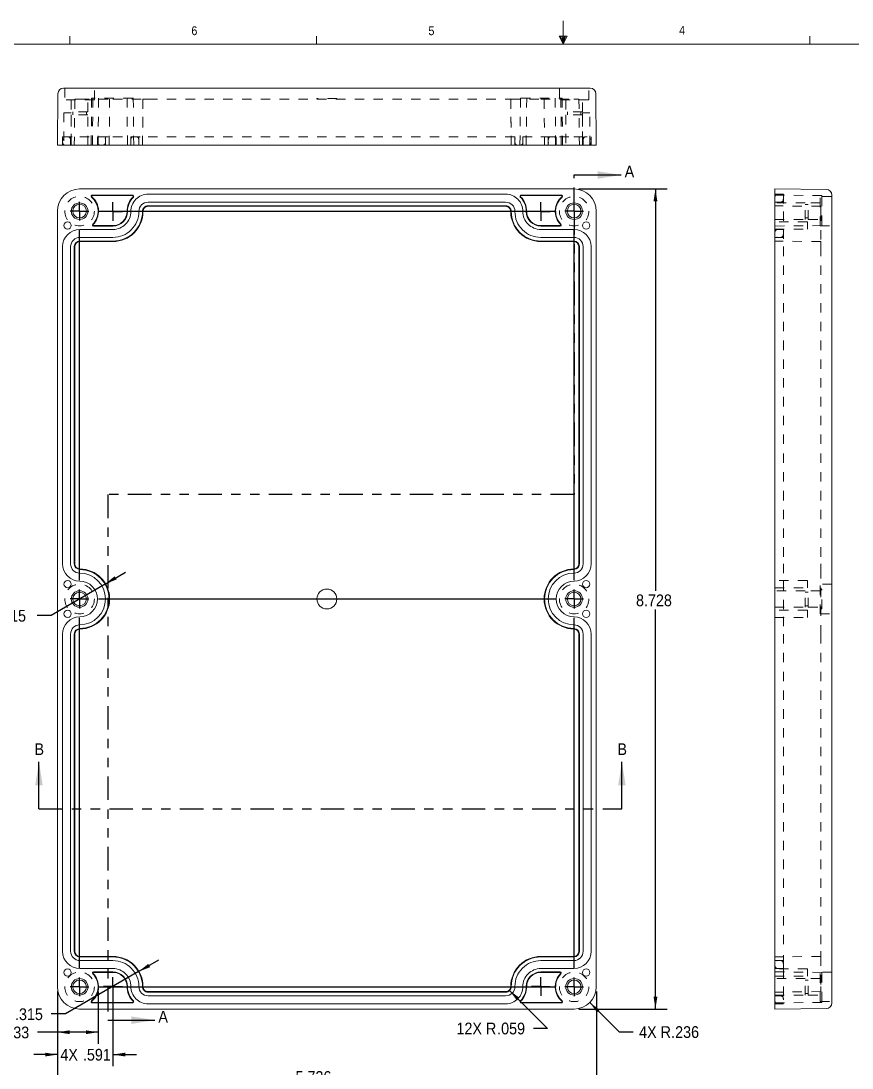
# Model space of a CAD drawing. Header units: inches. Extents: x 0.3 to 21.8, y 0.2 to 16.9.
# Drawn here: x 5.25 to 14.1, y 5.76 to 16.91 of the extents above; entities that cross this region are included whole.
import ezdxf

# ---------------------------------------------------------------- set-up
doc = ezdxf.new("R2010")
doc.units = ezdxf.units.IN
doc.header["$MEASUREMENT"] = 0
for name, pattern in [('SLD-Dashed', [0.075, 0.05, -0.025]), ('SLD-Phantom', [0.5, 0.25, -0.05, 0.05, -0.05, 0.05, -0.05]), ('SLD-Solid', [0])]:
    doc.linetypes.add(name, pattern=pattern)
doc.layers.add('SLD-0', color=7, linetype='SLD-Solid')
doc.styles.add('SLDTEXTSTYLE1', font='GOTHIC.TTF', dxfattribs={"width": 0.913})
doc.dimstyles.new('SLDDIMSTYLE0', dxfattribs={"dimtxt": 0.125, "dimasz": 0.13, "dimexe": 0, "dimexo": 0.0625, "dimgap": 0.03125, "dimtad": 0, "dimtih": 1, "dimtoh": 1, "dimdec": 3, "dimrnd": 1e-09, "dimzin": 12, "dimdsep": 46, "dimtxsty": 'SLDTEXTSTYLE1', "dimsah": 1, "dimcen": 0.09, "dimadec": 0, "dimazin": 3, "dimtfac": 1, "dimtdec": 3, "dimtofl": 0, "dimtmove": 0, "dimatfit": 3, "dimfxl": 1, "dimfrac": 2, "dimtolj": 1, "dimtzin": 12, "dimarcsym": 0})
doc.dimstyles.new('SLDDIMSTYLE1', dxfattribs={"dimtxt": 0.125, "dimasz": 0.13, "dimexe": 0, "dimexo": 0.0625, "dimgap": 0.03125, "dimtad": 0, "dimtih": 1, "dimtoh": 1, "dimdec": 3, "dimrnd": 1e-09, "dimzin": 12, "dimdsep": 46, "dimtxsty": 'SLDTEXTSTYLE1', "dimsah": 1, "dimcen": 0, "dimadec": 0, "dimazin": 3, "dimtfac": 1, "dimtdec": 3, "dimtofl": 0, "dimtmove": 0, "dimatfit": 3, "dimfxl": 1, "dimfrac": 2, "dimtolj": 1, "dimtzin": 12, "dimarcsym": 0})
doc.dimstyles.new('SLDDIMSTYLE2', dxfattribs={"dimtxt": 0.125, "dimasz": 0.13, "dimexe": 0, "dimexo": 0.0625, "dimgap": 0.03125, "dimtad": 0, "dimtih": 1, "dimtoh": 1, "dimdec": 3, "dimrnd": 1e-09, "dimzin": 12, "dimdsep": 46, "dimtxsty": 'SLDTEXTSTYLE1', "dimsah": 1, "dimcen": 0, "dimadec": 0, "dimazin": 3, "dimtfac": 1, "dimtdec": 3, "dimtofl": 0, "dimtmove": 0, "dimatfit": 3, "dimfxl": 1, "dimfrac": 2, "dimtolj": 1, "dimtzin": 12, "dimarcsym": 0})
doc.dimstyles.new('SLDDIMSTYLE3', dxfattribs={"dimtxt": 0.125, "dimasz": 0.13, "dimexe": 0, "dimexo": 0.0625, "dimgap": 0.03125, "dimtad": 0, "dimtih": 1, "dimtoh": 1, "dimdec": 3, "dimrnd": 1e-09, "dimzin": 12, "dimdsep": 46, "dimtxsty": 'SLDTEXTSTYLE1', "dimsah": 1, "dimcen": 0.09, "dimadec": 0, "dimazin": 3, "dimtfac": 1, "dimtdec": 3, "dimtmove": 0, "dimatfit": 0, "dimfxl": 1, "dimfrac": 2, "dimtolj": 1, "dimtzin": 12, "dimarcsym": 0})
doc.dimstyles.new('SLDDIMSTYLE4', dxfattribs={"dimtxt": 0.125, "dimasz": 0.13, "dimexe": 0, "dimexo": 0.0625, "dimgap": 0.03125, "dimtad": 0, "dimtih": 1, "dimtoh": 1, "dimdec": 3, "dimrnd": 1e-09, "dimzin": 12, "dimdsep": 46, "dimtxsty": 'SLDTEXTSTYLE1', "dimsah": 1, "dimcen": 0, "dimadec": 0, "dimazin": 3, "dimtfac": 1, "dimtdec": 3, "dimtofl": 0, "dimtmove": 1, "dimatfit": 3, "dimfxl": 1, "dimfrac": 2, "dimtolj": 1, "dimtzin": 12, "dimarcsym": 0})
doc.dimstyles.new('SLDDIMSTYLE5', dxfattribs={"dimtxt": 0.125, "dimasz": 0.13, "dimexe": 0, "dimexo": 0.0625, "dimgap": 0.03125, "dimtad": 0, "dimtih": 1, "dimtoh": 1, "dimdec": 3, "dimrnd": 1e-09, "dimzin": 12, "dimdsep": 46, "dimtxsty": 'SLDTEXTSTYLE1', "dimsah": 1, "dimcen": 0, "dimadec": 0, "dimazin": 3, "dimtfac": 1, "dimtdec": 3, "dimtofl": 0, "dimtmove": 1, "dimatfit": 3, "dimfxl": 1, "dimfrac": 2, "dimtolj": 1, "dimtzin": 12, "dimarcsym": 0})

# ---------------------------------------------------------------- blocks, each defined once
blk = doc.blocks.new('*D10')
at = {"layer": 'SLD-0'}
for p, q in [((11.19, 15.12), (12.13, 15.12)), ((12.005, 15.12), (12.005, 10.843)), ((12.005, 6.392), (12.005, 10.645)), ((11.19, 6.392), (12.13, 6.392))]:
    blk.add_line(p, q, dxfattribs=at)
for points in [[(12.005, 15.12), (11.985, 14.99), (12.025, 14.99)], [(12.005, 6.392), (12.025, 6.522), (11.985, 6.522)]]:
    blk.add_solid(points, dxfattribs=at)
at = {"layer": 'SLD-0', "insert": (11.798, 10.804), "char_height": 0.125, "attachment_point": 1, "style": 'SLDTEXTSTYLE1'}
blk.add_mtext('8.728', dxfattribs=at)
blk = doc.blocks.new('*D11')
at = {"layer": 'SLD-0'}
for p, q in [((5.64, 6.578), (5.64, 5.545)), ((11.376, 6.578), (11.376, 5.545)), ((5.64, 5.67), (8.111, 5.67)), ((11.376, 5.67), (8.652, 5.67))]:
    blk.add_line(p, q, dxfattribs=at)
for points in [[(5.64, 5.67), (5.77, 5.65), (5.77, 5.69)], [(11.376, 5.67), (11.246, 5.69), (11.246, 5.65)]]:
    blk.add_solid(points, dxfattribs=at)
at = {"layer": 'SLD-0', "insert": (8.174, 5.731), "char_height": 0.125, "attachment_point": 1, "style": 'SLDTEXTSTYLE1'}
blk.add_mtext('5.736', dxfattribs=at)
blk = doc.blocks.new('*D12')
at = {"layer": 'SLD-0'}
for p, q in [((11.306, 6.461), (11.618, 6.149)), ((11.618, 6.149), (11.768, 6.149))]:
    blk.add_line(p, q, dxfattribs=at)
blk.add_solid([(11.306, 6.461), (11.384, 6.355), (11.412, 6.383)], dxfattribs=at)
at = {"layer": 'SLD-0', "char_height": 0.125, "attachment_point": 1, "style": 'SLDTEXTSTYLE1'}
for s, insert in [('4X R', (11.831, 6.209)), ('.236', (12.172, 6.209))]:
    blk.add_mtext(s, dxfattribs=dict(at, insert=insert))
blk = doc.blocks.new('*D13')
at = {"layer": 'SLD-0'}
for p, q in [((5.64, 6.578), (5.64, 6.02)), ((6.073, 6.578), (6.073, 6.02)), ((5.64, 6.145), (5.428, 6.145)), ((6.073, 6.145), (5.64, 6.145))]:
    blk.add_line(p, q, dxfattribs=at)
for points in [[(5.64, 6.145), (5.77, 6.125), (5.77, 6.165)], [(6.073, 6.145), (5.943, 6.165), (5.943, 6.125)]]:
    blk.add_solid(points, dxfattribs=at)
at = {"layer": 'SLD-0', "char_height": 0.125, "attachment_point": 1, "style": 'SLDTEXTSTYLE1'}
for s, insert in [('4X ', (4.802, 6.205)), ('.433', (5.042, 6.205))]:
    blk.add_mtext(s, dxfattribs=dict(at, insert=insert))
blk = doc.blocks.new('*D14')
at = {"layer": 'SLD-0'}
for p, q in [((10.452, 6.589), (10.856, 6.186)), ((10.856, 6.186), (10.706, 6.186))]:
    blk.add_line(p, q, dxfattribs=at)
blk.add_solid([(10.452, 6.589), (10.53, 6.483), (10.558, 6.511)], dxfattribs=at)
at = {"layer": 'SLD-0', "char_height": 0.125, "attachment_point": 1, "style": 'SLDTEXTSTYLE1'}
for s, insert in [('12X R', (9.887, 6.247)), ('.059', (10.32, 6.247))]:
    blk.add_mtext(s, dxfattribs=dict(at, insert=insert))
blk = doc.blocks.new('*D15')
at = {"layer": 'SLD-0'}
for p, q in [((5.64, 6.578), (5.64, 5.782)), ((6.231, 6.582), (6.231, 5.782)), ((5.64, 5.907), (5.39, 5.907)), ((6.231, 5.907), (6.481, 5.907))]:
    blk.add_line(p, q, dxfattribs=at)
for points in [[(5.64, 5.907), (5.51, 5.927), (5.51, 5.887)], [(6.231, 5.907), (6.361, 5.887), (6.361, 5.927)]]:
    blk.add_solid(points, dxfattribs=at)
at = {"layer": 'SLD-0', "char_height": 0.125, "attachment_point": 1, "style": 'SLDTEXTSTYLE1'}
for s, insert in [('4X ', (5.671, 5.968)), ('.591', (5.911, 5.968))]:
    blk.add_mtext(s, dxfattribs=dict(at, insert=insert))
blk = doc.blocks.new('*D16')
at = {"layer": 'SLD-0'}
for p, q in [((6.503, 6.79), (6.72, 6.915)), ((6.503, 6.79), (5.724, 6.339)), ((5.724, 6.339), (5.574, 6.339))]:
    blk.add_line(p, q, dxfattribs=at)
blk.add_solid([(6.503, 6.79), (6.626, 6.837), (6.606, 6.872)], dxfattribs=at)
at = {"layer": 'SLD-0', "char_height": 0.125, "attachment_point": 1, "style": 'SLDTEXTSTYLE1'}
for s, insert in [('4X R', (4.847, 6.399)), ('.315', (5.188, 6.399))]:
    blk.add_mtext(s, dxfattribs=dict(at, insert=insert))
blk = doc.blocks.new('*D17')
at = {"layer": 'SLD-0'}
for p, q in [((6.147, 10.915), (6.363, 11.042)), ((6.147, 10.915), (5.574, 10.579)), ((5.574, 10.579), (5.424, 10.579))]:
    blk.add_line(p, q, dxfattribs=at)
blk.add_solid([(6.147, 10.915), (6.27, 10.964), (6.249, 10.998)], dxfattribs=at)
at = {"layer": 'SLD-0', "char_height": 0.125, "attachment_point": 1, "style": 'SLDTEXTSTYLE1'}
for s, insert in [('2X ', (4.658, 10.64, 0.296)), ('R.315', (4.898, 10.64, 0.296))]:
    blk.add_mtext(s, dxfattribs=dict(at, insert=insert))
blk = doc.blocks.new('SW_CENTERMARKSYMBOL_0')
at = {"layer": 'SLD-0', "color": 0}
for p, q in [((0, 8.256), (-0.1, 8.256)), ((0, 8.256), (0, 8.356)), ((0, 8.256), (0, 8.156)), ((0, 8.256), (0.1, 8.256)), ((0.2, 8.256), (5.064, 8.256)), ((5.264, 8.256), (5.164, 8.256)), ((5.264, 8.256), (5.264, 8.356)), ((5.264, 8.256), (5.264, 8.156)), ((5.264, 8.256), (5.364, 8.256)), ((0, 4.328), (0, 8.056)), ((5.264, 4.328), (5.264, 8.056)), ((0, 4.128), (-0.1, 4.128)), ((0, 4.128), (0, 4.228)), ((0, 4.128), (0, 4.028)), ((0, 4.128), (0.1, 4.128)), ((0.2, 4.128), (5.064, 4.128)), ((5.264, 4.128), (5.164, 4.128)), ((5.264, 4.128), (5.264, 4.228)), ((5.264, 4.128), (5.264, 4.028)), ((5.264, 4.128), (5.364, 4.128)), ((0, 0.2), (0, 3.928)), ((5.264, 0.2), (5.264, 3.928)), ((0, 0), (-0.1, 0)), ((0, 0), (0, 0.1)), ((0, 0), (0, -0.1)), ((0, 0), (0.1, 0)), ((0.2, 0), (5.064, 0)), ((5.264, 0), (5.164, 0)), ((5.264, 0), (5.264, 0.1)), ((5.264, 0), (5.264, -0.1)), ((5.264, 0), (5.364, 0))]:
    blk.add_line(p, q, dxfattribs=at)
blk = doc.blocks.new('SW_CENTERMARKSYMBOL_1')
at = {"layer": 'SLD-0', "color": 0}
for q in [(-0.1, 0), (0, 0.1), (0, -0.1), (0.1, 0)]:
    blk.add_line((0, 0), q, dxfattribs=at)
blk = doc.blocks.new('SW_CENTERMARKSYMBOL_2')
at = {"layer": 'SLD-0', "color": 0}
for q in [(-0.1, 0), (0, 0.1), (0, -0.1), (0.1, 0)]:
    blk.add_line((0, 0), q, dxfattribs=at)
blk = doc.blocks.new('SW_CENTERMARKSYMBOL_3')
at = {"layer": 'SLD-0', "color": 0}
for q in [(-0.1, 0), (0, 0.1), (0, -0.1), (0.1, 0)]:
    blk.add_line((0, 0), q, dxfattribs=at)
blk = doc.blocks.new('SW_CENTERMARKSYMBOL_4')
at = {"layer": 'SLD-0', "color": 0}
for q in [(-0.1, 0), (0, 0.1), (0, -0.1), (0.1, 0)]:
    blk.add_line((0, 0), q, dxfattribs=at)

msp = doc.modelspace()

# ---------------------------------------------------------------- linework, layer by layer
at = {"color": 7, "linetype": 'SLD-Solid', "lineweight": 0}
for p, q in [((11.02288, 16.6606), (11.02288, 16.9083)), ((5.77288, 16.6606), (5.77288, 16.7454)), ((8.39788, 16.6606), (8.39788, 16.7454)), ((10.9809, 16.74622), (11.067, 16.74622)), ((11.02288, 16.6606), (10.9809, 16.74622)), ((11.02288, 16.6606), (10.98907, 16.74622)), ((11.02288, 16.6606), (11.00855, 16.74622)), ((11.02288, 16.6606), (11.03583, 16.74622)), ((11.02288, 16.6606), (11.04596, 16.74622)), ((11.02288, 16.6606), (11.067, 16.74622)), ((13.64788, 16.6606), (13.64788, 16.7454)), ((0.52288, 16.6606), (21.52288, 16.6606))]:
    msp.add_line(p, q, dxfattribs=at)
at = {"color": 7, "linetype": 'SLD-Solid', "lineweight": 15}
for p, q in [((5.70386, 16.19227), (5.87557, 16.19227)), ((5.87557, 16.19227), (11.13957, 16.19227)), ((11.13957, 16.19227), (11.31128, 16.19227)), ((5.64487, 16.13384), (5.63957, 15.58627)), ((11.37028, 16.13384), (11.37557, 15.58627)), ((5.63957, 15.58627), (5.87557, 15.58627)), ((5.87557, 15.58627), (11.13957, 15.58627)), ((11.13957, 15.58627), (11.37557, 15.58627)), ((5.87557, 15.11987), (11.13957, 15.11987)), ((6.4399, 15.05487), (6.01122, 15.05487)), ((6.4399, 15.05003), (6.01122, 15.05003)), ((6.60457, 15.06424), (10.41057, 15.06424)), ((10.57524, 15.05487), (11.00392, 15.05487)), ((10.57524, 15.05003), (11.00392, 15.05003)), ((13.27666, 15.11987), (13.27666, 14.88387)), ((13.82423, 15.11458), (13.27666, 15.11987)), ((13.88266, 15.05558), (13.88266, 14.88387)), ((6.60457, 14.97924), (10.41057, 14.97924)), ((6.60457, 14.93987), (10.41057, 14.93987)), ((6.60457, 14.93516), (10.41057, 14.93516)), ((5.63957, 6.62787), (5.63957, 14.88387)), ((11.37557, 14.88387), (11.37557, 6.62787)), ((13.27666, 14.88387), (13.27666, 6.62787)), ((13.88266, 14.88387), (13.88266, 6.62787)), ((6.02414, 14.72972), (6.23057, 14.72972)), ((6.02414, 14.72487), (6.23057, 14.72487)), ((10.991, 14.72972), (10.78457, 14.72972)), ((10.991, 14.72487), (10.78457, 14.72487)), ((5.87857, 14.68924), (6.23057, 14.68924)), ((5.87857, 14.60424), (6.23057, 14.60424)), ((10.78457, 14.68924), (11.13657, 14.68924)), ((10.78457, 14.60424), (11.13657, 14.60424)), ((5.6952, 11.12986), (5.6952, 14.50587)), ((5.7802, 11.12986), (5.7802, 14.50587)), ((5.81957, 11.12986), (5.81957, 14.50587)), ((5.82429, 11.12986), (5.82429, 14.50587)), ((5.87857, 14.56487), (6.23057, 14.56487)), ((5.87857, 14.56016), (6.23057, 14.56016)), ((10.78457, 14.56487), (11.13657, 14.56487)), ((10.78457, 14.56016), (11.13657, 14.56016)), ((11.19085, 14.50587), (11.19085, 11.12986)), ((11.19557, 14.50587), (11.19557, 11.12986)), ((11.23494, 14.50587), (11.23494, 11.12986)), ((11.31994, 14.50587), (11.31994, 11.12986)), ((5.6952, 7.00587), (5.6952, 10.38189)), ((5.7802, 7.00587), (5.7802, 10.38189)), ((5.81957, 7.00587), (5.81957, 10.38189)), ((5.82429, 7.00587), (5.82429, 10.38189)), ((11.19085, 10.38189), (11.19085, 7.00587)), ((11.19557, 10.38189), (11.19557, 7.00587)), ((11.23494, 10.38189), (11.23494, 7.00587)), ((11.31994, 10.38189), (11.31994, 7.00587)), ((6.23057, 6.95159), (5.87857, 6.95159)), ((6.23057, 6.94687), (5.87857, 6.94687)), ((11.13657, 6.95159), (10.78457, 6.95159)), ((11.13657, 6.94687), (10.78457, 6.94687)), ((6.23057, 6.9075), (5.87857, 6.9075)), ((6.23057, 6.8225), (5.87857, 6.8225)), ((11.13657, 6.9075), (10.78457, 6.9075)), ((11.13657, 6.8225), (10.78457, 6.8225)), ((6.02414, 6.78687), (6.23057, 6.78687)), ((6.02414, 6.78203), (6.23057, 6.78203)), ((10.991, 6.78687), (10.78457, 6.78687)), ((10.991, 6.78203), (10.78457, 6.78203)), ((10.41057, 6.57659), (6.60457, 6.57659)), ((13.27666, 6.62787), (13.27666, 6.39187)), ((13.88266, 6.62787), (13.88266, 6.45617)), ((10.41057, 6.57187), (6.60457, 6.57187)), ((10.41057, 6.5325), (6.60457, 6.5325)), ((11.13957, 6.39187), (5.87557, 6.39187)), ((6.4399, 6.46172), (6.01122, 6.46172)), ((6.4399, 6.45687), (6.01122, 6.45687)), ((10.41057, 6.4475), (6.60457, 6.4475)), ((10.57524, 6.46172), (11.00392, 6.46172)), ((10.57524, 6.45687), (11.00392, 6.45687)), ((13.82423, 6.39717), (13.27666, 6.39187))]:
    msp.add_line(p, q, dxfattribs=at)
at = {"color": 7, "linetype": 'SLD-Dashed', "lineweight": 0}
for p, q in [((5.71807, 16.19227), (5.71807, 16.06727)), ((6.03307, 16.06727), (6.03307, 16.19227)), ((10.98207, 16.19227), (10.98207, 16.06727)), ((11.29707, 16.06727), (11.29707, 16.19227)), ((6.03307, 16.06727), (5.71807, 16.06727)), ((5.78707, 16.06727), (5.78707, 15.94127)), ((5.82429, 16.07427), (5.81957, 15.58627)), ((5.82429, 16.07427), (5.87857, 16.07427)), ((5.87857, 16.07427), (6.23057, 16.07427)), ((5.96407, 15.94127), (5.96407, 16.06727)), ((6.00406, 16.08727), (5.99922, 15.58627)), ((6.01122, 16.08727), (6.00406, 16.08727)), ((6.4399, 16.08727), (6.01122, 16.08727)), ((6.01698, 16.08727), (6.01214, 15.58627)), ((6.07257, 15.58627), (6.07741, 16.08727)), ((6.19057, 15.58627), (6.19529, 16.07427)), ((6.23057, 16.07427), (6.55029, 16.07427)), ((6.38072, 16.08727), (6.38557, 15.58627)), ((6.38557, 15.58627), (6.38073, 16.08727)), ((6.44705, 16.08727), (6.4399, 16.08727)), ((6.4519, 15.58627), (6.44705, 16.08727)), ((6.55029, 16.07427), (6.54557, 15.58627)), ((6.54557, 15.58627), (6.55029, 16.07427)), ((6.55029, 16.07427), (6.60457, 16.07427)), ((6.60457, 16.07427), (10.41057, 16.07427)), ((8.61357, 16.08427), (8.40157, 16.08427)), ((8.40157, 16.08427), (8.40157, 16.07427)), ((8.61357, 16.07427), (8.61357, 16.08427)), ((10.41057, 16.07427), (10.46485, 16.07427)), ((10.46485, 16.07427), (10.78457, 16.07427)), ((10.46957, 15.58627), (10.46485, 16.07427)), ((10.46485, 16.07427), (10.46957, 15.58627)), ((10.56809, 16.08727), (10.56324, 15.58627)), ((10.56809, 16.08727), (10.57524, 16.08727)), ((10.57524, 16.08727), (11.00392, 16.08727)), ((10.62957, 15.58627), (10.63442, 16.08727)), ((10.63441, 16.08727), (10.62957, 15.58627)), ((10.78457, 16.07427), (11.13657, 16.07427)), ((10.81985, 16.07427), (10.82457, 15.58627)), ((10.93773, 16.08727), (10.94257, 15.58627)), ((11.29707, 16.06727), (10.98207, 16.06727)), ((11.003, 15.58627), (10.99816, 16.08727)), ((11.00392, 16.08727), (11.01108, 16.08727)), ((11.01592, 15.58627), (11.01108, 16.08727)), ((11.05107, 16.06727), (11.05107, 15.94127)), ((11.13657, 16.07427), (11.19085, 16.07427)), ((11.19085, 16.07427), (11.19557, 15.58627)), ((11.22807, 15.94127), (11.22807, 16.06727)), ((5.96407, 15.94127), (5.78707, 15.94127)), ((5.80307, 15.94127), (5.80307, 15.90727)), ((5.94807, 15.90727), (5.94807, 15.94127)), ((11.22807, 15.94127), (11.05107, 15.94127)), ((11.06707, 15.94127), (11.06707, 15.90727)), ((11.21207, 15.90727), (11.21207, 15.94127)), ((5.70957, 15.93127), (5.78657, 15.93127)), ((5.70957, 15.93127), (5.70957, 15.58627)), ((5.78657, 15.58627), (5.78657, 15.93127)), ((5.96407, 15.90727), (5.78707, 15.90727)), ((5.78707, 15.90727), (5.78707, 15.58627)), ((5.96407, 15.58627), (5.96407, 15.90727)), ((11.22807, 15.90727), (11.05107, 15.90727)), ((11.05107, 15.90727), (11.05107, 15.58627)), ((11.22807, 15.58627), (11.22807, 15.90727)), ((11.30557, 15.93127), (11.22857, 15.93127)), ((11.22857, 15.93127), (11.22857, 15.58627)), ((11.30557, 15.58627), (11.30557, 15.93127)), ((5.6952, 15.67627), (5.6952, 15.58627)), ((5.6952, 15.67627), (5.87857, 15.67627)), ((5.7802, 15.67627), (5.7802, 15.58627)), ((5.87857, 15.67627), (6.23057, 15.67627)), ((6.0662, 15.58627), (6.0662, 15.67627)), ((6.1512, 15.58627), (6.1512, 15.67627)), ((6.23057, 15.67627), (6.4212, 15.67627)), ((6.4212, 15.67627), (6.60457, 15.67627)), ((6.4212, 15.67627), (6.4212, 15.58627)), ((6.4212, 15.63134), (6.4212, 15.67627)), ((6.4212, 15.58627), (6.4212, 15.63121)), ((6.5062, 15.67627), (6.5062, 15.58627)), ((6.5062, 15.58627), (6.5062, 15.67627)), ((6.60457, 15.67627), (10.41057, 15.67627)), ((10.41057, 15.67627), (10.59394, 15.67627)), ((10.50894, 15.58627), (10.50894, 15.67627)), ((10.50894, 15.67627), (10.50894, 15.58627)), ((10.59394, 15.67627), (10.78457, 15.67627)), ((10.59394, 15.58627), (10.59394, 15.67627)), ((10.59394, 15.67627), (10.59394, 15.63133)), ((10.59394, 15.63119), (10.59394, 15.58627)), ((10.78457, 15.67627), (11.13657, 15.67627)), ((10.86394, 15.67627), (10.86394, 15.58627)), ((10.94894, 15.67627), (10.94894, 15.58627)), ((11.13657, 15.67627), (11.31994, 15.67627)), ((11.23494, 15.67627), (11.23494, 15.58627)), ((11.31994, 15.67627), (11.31994, 15.58627)), ((6.4637, 15.58627), (6.45479, 15.58648)), ((13.36666, 15.06424), (13.27666, 15.06424)), ((13.77766, 15.05003), (13.27666, 15.05487)), ((13.36666, 15.06424), (13.36666, 14.88038)), ((13.77766, 15.05003), (13.77766, 15.03743)), ((13.36666, 14.97924), (13.27666, 14.97924)), ((13.59766, 14.97237), (13.27666, 14.97237)), ((13.76466, 14.93516), (13.27666, 14.93987)), ((13.59766, 14.79537), (13.59766, 14.97237)), ((13.63166, 14.95637), (13.59766, 14.95637)), ((13.63166, 14.79537), (13.63166, 14.97237)), ((13.75766, 14.97237), (13.63166, 14.97237)), ((13.75766, 14.72637), (13.75766, 15.04137)), ((13.88266, 15.04137), (13.75766, 15.04137)), ((13.76466, 14.93516), (13.76466, 14.88073)), ((13.77766, 15.03743), (13.77766, 14.74191)), ((13.36666, 14.88038), (13.36666, 14.68924)), ((13.76466, 14.88073), (13.76466, 14.56016)), ((13.27666, 14.79537), (13.59766, 14.79537)), ((13.62166, 14.76987), (13.27666, 14.76987)), ((13.77766, 14.72972), (13.27666, 14.72487)), ((13.59766, 14.81137), (13.63166, 14.81137)), ((13.62166, 14.69287), (13.62166, 14.76987)), ((13.63166, 14.79537), (13.75766, 14.79537)), ((13.75766, 14.72637), (13.88266, 14.72637)), ((13.77766, 14.74191), (13.77766, 14.72972)), ((13.27666, 14.69287), (13.62166, 14.69287)), ((13.36666, 14.68924), (13.27666, 14.68924)), ((13.36666, 14.60424), (13.27666, 14.60424)), ((13.36666, 14.68924), (13.36666, 14.50587)), ((13.76466, 14.56016), (13.27666, 14.56487)), ((13.36666, 14.50587), (13.36666, 11.12986)), ((13.76466, 14.56016), (13.76466, 14.50587)), ((13.76466, 14.50587), (13.76466, 11.12986)), ((13.36666, 11.12986), (13.36666, 10.9465)), ((13.76466, 11.12986), (13.76466, 11.07558)), ((13.76466, 11.07558), (13.76466, 10.43617)), ((13.62166, 10.95287), (13.27666, 10.95287)), ((13.36666, 10.9465), (13.36666, 10.56525)), ((13.62166, 10.87587), (13.62166, 10.95287)), ((13.27666, 10.87587), (13.62166, 10.87587)), ((13.59766, 10.84437), (13.27666, 10.84437)), ((13.59766, 10.66737), (13.59766, 10.84437)), ((13.63166, 10.82837), (13.59766, 10.82837)), ((13.63166, 10.66737), (13.63166, 10.84437)), ((13.75766, 10.84437), (13.63166, 10.84437)), ((13.75766, 10.59837), (13.75766, 10.91337)), ((13.88266, 10.91337), (13.75766, 10.91337)), ((13.77466, 10.86187), (13.76466, 10.86187)), ((13.77466, 10.64987), (13.77466, 10.86187)), ((13.27666, 10.66737), (13.59766, 10.66737)), ((13.62166, 10.63587), (13.27666, 10.63587)), ((13.59766, 10.68337), (13.63166, 10.68337)), ((13.62166, 10.63587), (13.62166, 10.55887)), ((13.63166, 10.66737), (13.75766, 10.66737)), ((13.75766, 10.59837), (13.88266, 10.59837)), ((13.76466, 10.64987), (13.77466, 10.64987)), ((13.27666, 10.55887), (13.62166, 10.55887)), ((13.36666, 10.56525), (13.36666, 10.38189)), ((13.36666, 10.38189), (13.36666, 7.00587)), ((13.76466, 10.43617), (13.76466, 10.38189)), ((13.76466, 10.38189), (13.76466, 7.00587)), ((13.76466, 6.95159), (13.27666, 6.94687)), ((13.36666, 6.865), (13.36666, 7.00587)), ((13.76466, 7.00587), (13.76466, 6.95159)), ((13.76466, 6.95159), (13.76466, 6.63102)), ((13.36666, 6.9075), (13.27666, 6.9075)), ((13.36666, 6.8225), (13.27666, 6.8225)), ((13.62166, 6.81887), (13.27666, 6.81887)), ((13.36666, 6.865), (13.36666, 6.8225)), ((13.36666, 6.8225), (13.36666, 6.63137)), ((13.62166, 6.81887), (13.62166, 6.74187)), ((13.77766, 6.78203), (13.27666, 6.78687)), ((13.27666, 6.74187), (13.62166, 6.74187)), ((13.59766, 6.71637), (13.27666, 6.71637)), ((13.59766, 6.53937), (13.59766, 6.71637)), ((13.63166, 6.70037), (13.59766, 6.70037)), ((13.63166, 6.53937), (13.63166, 6.71637)), ((13.75766, 6.71637), (13.63166, 6.71637)), ((13.75766, 6.47037), (13.75766, 6.78537)), ((13.88266, 6.78537), (13.75766, 6.78537)), ((13.77766, 6.76984), (13.77766, 6.78203)), ((13.77766, 6.47432), (13.77766, 6.76984)), ((13.76466, 6.57659), (13.27666, 6.57187)), ((13.36666, 6.63137), (13.36666, 6.4475)), ((13.76466, 6.63102), (13.76466, 6.57659)), ((13.27666, 6.53937), (13.59766, 6.53937)), ((13.36666, 6.5325), (13.27666, 6.5325)), ((13.59766, 6.55537), (13.63166, 6.55537)), ((13.63166, 6.53937), (13.75766, 6.53937)), ((13.75766, 6.47037), (13.88266, 6.47037)), ((13.77766, 6.46172), (13.77766, 6.47432)), ((13.77766, 6.46172), (13.27666, 6.45687)), ((13.36666, 6.4475), (13.27666, 6.4475))]:
    msp.add_line(p, q, dxfattribs=at)
at = {"color": 7, "linetype": 'SLD-Phantom', "lineweight": 30}
for p, q in [((11.13957, 14.88387), (11.13957, 15.2687)), ((11.13957, 14.88387), (11.13957, 11.8668)), ((11.13957, 11.8668), (6.1767, 11.8668)), ((6.1767, 11.8668), (6.1767, 6.27332)), ((5.44325, 8.52169), (11.64798, 8.52169))]:
    msp.add_line(p, q, dxfattribs=at)
at = {"color": 7, "linetype": 'SLD-Solid', "lineweight": 30}
for p, q in [((11.13957, 15.2687), (11.63957, 15.2687)), ((5.44325, 8.52169), (5.44325, 9.02169)), ((11.64798, 8.52169), (11.64798, 9.02169)), ((6.1767, 6.27332), (6.6767, 6.27332))]:
    msp.add_line(p, q, dxfattribs=at)
at = {"color": 7, "linetype": 'SLD-Dashed', "lineweight": 0}
for centre in [(5.87557, 14.88387), (11.13957, 14.88387), (5.87557, 10.75587), (11.13957, 10.75587), (5.87557, 6.62787), (11.13957, 6.62787)]:
    msp.add_circle(centre, 0.1575, dxfattribs=at)
at = {"color": 7, "linetype": 'SLD-Solid', "lineweight": 15}
for centre, radius in [((5.87557, 14.88387), 0.0885), ((5.87557, 14.88387), 0.0725), ((11.13957, 14.88387), 0.0885), ((11.13957, 14.88387), 0.0725), ((5.74807, 14.73137), 0.0385), ((11.26707, 14.73137), 0.0385), ((5.74807, 10.91437), 0.0385), ((11.26707, 10.91437), 0.0385), ((5.87557, 10.75587), 0.0885), ((5.87557, 10.75587), 0.0725), ((8.50757, 10.75587), 0.106), ((11.13957, 10.75587), 0.0885), ((11.13957, 10.75587), 0.0725), ((5.74807, 10.59737), 0.0385), ((11.26707, 10.59737), 0.0385), ((5.74807, 6.78037), 0.0385), ((11.26707, 6.78037), 0.0385), ((5.87557, 6.62787), 0.0885), ((5.87557, 6.62787), 0.0725), ((11.13957, 6.62787), 0.0885), ((11.13957, 6.62787), 0.0725)]:
    msp.add_circle(centre, radius, dxfattribs=at)
for centre, radius, start, end in [((5.70386, 16.13327), 0.059, 90, 179.446), ((11.31128, 16.13327), 0.059, 0.554, 90), ((5.87557, 14.88387), 0.236, 90, 180), ((6.01122, 15.04287), 0.012, 90, 229.531734), ((6.01122, 15.04287), 0.00716, 90, 229.531734), ((6.60457, 14.88087), 0.18337, 90, 180.153197), ((6.4399, 15.04287), 0.012, 315.468708, 90), ((6.4399, 15.04287), 0.00716, 315.468708, 90), ((10.41057, 14.88087), 0.18337, 359.846803, 90), ((10.57524, 15.04287), 0.012, 90, 224.531292), ((10.57524, 15.04287), 0.00716, 90, 224.531292), ((11.00392, 15.04287), 0.012, 310.468266, 90), ((11.00392, 15.04287), 0.00716, 310.468266, 90), ((11.13957, 14.88387), 0.236, 0, 90), ((13.82366, 15.05558), 0.059, 0, 89.446), ((5.87557, 14.88387), 0.197, 315.303661, 49.531734), ((5.87557, 14.88387), 0.20184, 315.303661, 49.531734), ((6.60457, 14.88087), 0.22384, 135.468708, 180.153197), ((6.60457, 14.88087), 0.219, 135.468708, 180.153197), ((6.60457, 14.88087), 0.09837, 90, 180.153197), ((6.60457, 14.88087), 0.059, 90, 180.153197), ((6.60457, 14.88087), 0.05428, 90, 180.153197), ((10.41057, 14.88087), 0.09837, 359.846803, 90), ((10.41057, 14.88087), 0.059, 359.846803, 90), ((10.41057, 14.88087), 0.05428, 359.846803, 90), ((10.41057, 14.88087), 0.219, 359.846803, 44.531292), ((10.41057, 14.88087), 0.22384, 359.846803, 44.531292), ((11.13957, 14.88387), 0.20184, 130.468266, 224.696339), ((11.13957, 14.88387), 0.197, 130.468266, 224.696339), ((6.23057, 14.87987), 0.31972, 270, 0.153197), ((6.23057, 14.87987), 0.315, 270, 0.153197), ((6.23057, 14.87987), 0.27563, 270, 0.153197), ((6.23057, 14.87987), 0.19063, 270, 0.153197), ((6.23057, 14.87987), 0.155, 270, 0.153197), ((6.23057, 14.87987), 0.15016, 270, 0.153197), ((10.78457, 14.87987), 0.31972, 179.846803, 270), ((10.78457, 14.87987), 0.315, 179.846803, 270), ((10.78457, 14.87987), 0.27563, 179.846803, 270), ((10.78457, 14.87987), 0.19063, 179.846803, 270), ((10.78457, 14.87987), 0.155, 179.846803, 270), ((10.78457, 14.87987), 0.15016, 179.846803, 270), ((6.02414, 14.73687), 0.012, 135.303661, 270), ((6.02414, 14.73687), 0.00716, 135.303661, 270), ((10.991, 14.73687), 0.012, 270, 44.696339), ((10.991, 14.73687), 0.00716, 270, 44.696339), ((5.87857, 14.50587), 0.18337, 90, 180), ((5.87857, 14.50587), 0.09837, 90, 180), ((11.13657, 14.50587), 0.18337, 0, 90), ((11.13657, 14.50587), 0.09837, 0, 90), ((5.87857, 14.50587), 0.059, 90, 180), ((5.87857, 14.50587), 0.05428, 90, 180), ((11.13657, 14.50587), 0.059, 0, 90), ((11.13657, 14.50587), 0.05428, 0, 90), ((5.87857, 11.12986), 0.18337, 180, 269.540403), ((5.87857, 11.12986), 0.09837, 180, 269.540403), ((5.87857, 11.12986), 0.059, 180, 269.540403), ((5.87857, 11.12986), 0.05428, 180, 269.540403), ((5.87557, 10.75587), 0.315, 270.459597, 89.540403), ((5.87557, 10.75587), 0.31972, 270.459597, 89.540403), ((11.13957, 10.75587), 0.31972, 90.459597, 269.540403), ((11.13957, 10.75587), 0.315, 90.459597, 269.540403), ((11.13657, 11.12986), 0.05428, 270.459597, 0), ((11.13657, 11.12986), 0.059, 270.459597, 0), ((11.13657, 11.12986), 0.09837, 270.459597, 0), ((11.13657, 11.12986), 0.18337, 270.459597, 0), ((5.87557, 10.75587), 0.19063, 270.459597, 89.540403), ((5.87557, 10.75587), 0.27563, 270.459597, 89.540403), ((11.13957, 10.75587), 0.27563, 90.459597, 269.540403), ((11.13957, 10.75587), 0.19063, 90.459597, 269.540403), ((5.87857, 10.38189), 0.18337, 90.459597, 180), ((5.87857, 10.38189), 0.09837, 90.459597, 180), ((11.13657, 10.38189), 0.09837, 0, 89.540403), ((11.13657, 10.38189), 0.18337, 0, 89.540403), ((5.87857, 10.38189), 0.059, 90.459597, 180), ((5.87857, 10.38189), 0.05428, 90.459597, 180), ((11.13657, 10.38189), 0.05428, 0, 89.540403), ((11.13657, 10.38189), 0.059, 0, 89.540403), ((5.87857, 7.00587), 0.18337, 180, 270), ((5.87857, 7.00587), 0.09837, 180, 270), ((5.87857, 7.00587), 0.059, 180, 270), ((5.87857, 7.00587), 0.05428, 180, 270), ((6.23057, 6.63187), 0.31972, 359.846803, 90), ((6.23057, 6.63187), 0.315, 359.846803, 90), ((10.78457, 6.63187), 0.31972, 90, 180.153197), ((10.78457, 6.63187), 0.315, 90, 180.153197), ((11.13657, 7.00587), 0.18337, 270, 0), ((11.13657, 7.00587), 0.059, 270, 0), ((11.13657, 7.00587), 0.05428, 270, 0), ((11.13657, 7.00587), 0.09837, 270, 0), ((6.23057, 6.63187), 0.27563, 359.846803, 90), ((6.23057, 6.63187), 0.19063, 359.846803, 90), ((10.78457, 6.63187), 0.27563, 90, 180.153197), ((10.78457, 6.63187), 0.19063, 90, 180.153197), ((5.87557, 6.62787), 0.197, 310.468266, 44.696339), ((5.87557, 6.62787), 0.20184, 310.468266, 44.696339), ((6.02414, 6.77487), 0.012, 90, 224.696339), ((6.02414, 6.77487), 0.00716, 90, 224.696339), ((6.23057, 6.63187), 0.155, 359.846803, 90), ((6.23057, 6.63187), 0.15016, 359.846803, 90), ((10.78457, 6.63187), 0.155, 90, 180.153197), ((10.78457, 6.63187), 0.15016, 90, 180.153197), ((11.13957, 6.62787), 0.20184, 135.303661, 229.531734), ((11.13957, 6.62787), 0.197, 135.303661, 229.531734), ((10.991, 6.77487), 0.012, 315.303661, 90), ((10.991, 6.77487), 0.00716, 315.303661, 90), ((5.87557, 6.62787), 0.236, 180, 270), ((6.60457, 6.63087), 0.22384, 179.846803, 224.531292), ((6.60457, 6.63087), 0.219, 179.846803, 224.531292), ((6.60457, 6.63087), 0.18337, 179.846803, 270), ((6.60457, 6.63087), 0.09837, 179.846803, 270), ((6.60457, 6.63087), 0.059, 179.846803, 270), ((6.60457, 6.63087), 0.05428, 179.846803, 270), ((10.41057, 6.63087), 0.18337, 270, 0.153197), ((10.41057, 6.63087), 0.09837, 270, 0.153197), ((10.41057, 6.63087), 0.059, 270, 0.153197), ((10.41057, 6.63087), 0.05428, 270, 0.153197), ((10.41057, 6.63087), 0.219, 315.468708, 0.153197), ((10.41057, 6.63087), 0.22384, 315.468708, 0.153197), ((11.13957, 6.62787), 0.236, 270, 0), ((6.01122, 6.46887), 0.012, 130.468266, 270), ((6.01122, 6.46887), 0.00716, 130.468266, 270), ((6.4399, 6.46887), 0.012, 270, 44.531292), ((6.4399, 6.46887), 0.00716, 270, 44.531292), ((10.57524, 6.46887), 0.012, 135.468708, 270), ((10.57524, 6.46887), 0.00716, 135.468708, 270), ((11.00392, 6.46887), 0.012, 270, 49.531734), ((11.00392, 6.46887), 0.00716, 270, 49.531734), ((13.82366, 6.45617), 0.059, 270.554, 360)]:
    msp.add_arc(centre, radius, start, end, dxfattribs=at)
at = {"color": 7, "linetype": 'SLD-Dashed', "lineweight": 0}
for points, knots in [([(5.7377, 15.58627), (5.70327, 15.58627), (5.69529, 15.59435), (5.69495, 15.6682), (5.70664, 15.67627), (5.7377, 15.67627)], [0, 0, 0, 0, 0.45, 0.55, 1, 1, 1, 1]), ([(5.7377, 15.67627), (5.76876, 15.67627), (5.78045, 15.6682), (5.78011, 15.59435), (5.77213, 15.58627), (5.7377, 15.58627)], [0, 0, 0, 0, 0.45, 0.55, 1, 1, 1, 1]), ([(6.1087, 15.58627), (6.10542, 15.58631), (6.0994, 15.58637), (6.09112, 15.58707), (6.08467, 15.5883), (6.07977, 15.59006), (6.0761, 15.59218), (6.07286, 15.59516), (6.07021, 15.59933), (6.06831, 15.60482), (6.06722, 15.61084), (6.06661, 15.61729), (6.06628, 15.62405), (6.06615, 15.63213), (6.06633, 15.64085), (6.0671, 15.64952), (6.06858, 15.65685), (6.07091, 15.66289), (6.0743, 15.66772), (6.07884, 15.67133), (6.08454, 15.6738), (6.09141, 15.67535), (6.0996, 15.67617), (6.10551, 15.67624), (6.1087, 15.67627)], [0, 0, 0, 0, 0.06588569, 0.12095111, 0.16671422, 0.19747486, 0.22509047, 0.25122689, 0.28518848, 0.32308513, 0.3673499, 0.40765668, 0.45338385, 0.50312241, 0.57012833, 0.62852325, 0.67777686, 0.71987663, 0.75766358, 0.79478932, 0.83500557, 0.88133081, 0.93585604, 1, 1, 1, 1]), ([(6.1087, 15.58627), (6.11198, 15.58631), (6.118, 15.58637), (6.12628, 15.58707), (6.13273, 15.5883), (6.13763, 15.59006), (6.1413, 15.59218), (6.14454, 15.59516), (6.1472, 15.59933), (6.14909, 15.60482), (6.15018, 15.61084), (6.15079, 15.61729), (6.15112, 15.62405), (6.15126, 15.63213), (6.15107, 15.64085), (6.1503, 15.64952), (6.14882, 15.65685), (6.14649, 15.66289), (6.14311, 15.66772), (6.13856, 15.67133), (6.13286, 15.6738), (6.12599, 15.67535), (6.1178, 15.67617), (6.11189, 15.67624), (6.1087, 15.67627)], [0, 0, 0, 0, 0.06588569, 0.12095111, 0.16671422, 0.19747486, 0.22509047, 0.25122689, 0.28518848, 0.32308513, 0.3673499, 0.40765668, 0.45338385, 0.50312241, 0.57012833, 0.62852325, 0.67777686, 0.71987663, 0.75766358, 0.79478932, 0.83500557, 0.88133081, 0.93585604, 1, 1, 1, 1]), ([(6.4637, 15.67627), (6.46051, 15.67624), (6.4546, 15.67617), (6.44641, 15.67535), (6.43954, 15.6738), (6.43384, 15.67133), (6.42955, 15.66792), (6.42649, 15.66379), (6.42434, 15.65907), (6.42282, 15.65347), (6.42182, 15.64691), (6.4213, 15.6394), (6.42114, 15.63095), (6.42132, 15.62227), (6.42183, 15.61407), (6.42286, 15.60673), (6.42469, 15.60028), (6.42781, 15.59506), (6.43203, 15.59143), (6.43717, 15.58902), (6.44295, 15.5876), (6.44929, 15.58676), (6.45617, 15.58634), (6.46107, 15.5863), (6.4637, 15.58627)], [0, 0, 0, 0, 0.064148, 0.11867668, 0.16500484, 0.20522363, 0.24235172, 0.27366228, 0.30758477, 0.34589944, 0.38994295, 0.44069179, 0.4969861, 0.55973848, 0.61508536, 0.66204601, 0.70850811, 0.74882461, 0.78223122, 0.818803, 0.86170694, 0.90139943, 0.94727147, 1, 1, 1, 1]), ([(6.4637, 15.67627), (6.46689, 15.67624), (6.4728, 15.67617), (6.48099, 15.67535), (6.48786, 15.6738), (6.49356, 15.67133), (6.49785, 15.66792), (6.5009, 15.66379), (6.50306, 15.65907), (6.50458, 15.65347), (6.50557, 15.64691), (6.5061, 15.6394), (6.50626, 15.63095), (6.50608, 15.62227), (6.50557, 15.61407), (6.50454, 15.60673), (6.50271, 15.60028), (6.49959, 15.59506), (6.49537, 15.59143), (6.49023, 15.58902), (6.48445, 15.5876), (6.47811, 15.58676), (6.47123, 15.58634), (6.46632, 15.5863), (6.4637, 15.58627)], [0, 0, 0, 0, 0.064148, 0.11867668, 0.16500484, 0.20522363, 0.24235172, 0.27366228, 0.30758477, 0.34589944, 0.38994295, 0.44069179, 0.4969861, 0.55973848, 0.61508536, 0.66204601, 0.70850811, 0.74882461, 0.78223122, 0.818803, 0.86170694, 0.90139943, 0.94727147, 1, 1, 1, 1]), ([(10.55144, 15.58627), (10.54816, 15.58631), (10.54214, 15.58637), (10.53386, 15.58707), (10.52741, 15.5883), (10.52251, 15.59006), (10.51884, 15.59218), (10.5156, 15.59516), (10.51295, 15.59933), (10.51105, 15.60482), (10.50997, 15.61084), (10.50935, 15.61729), (10.50902, 15.62405), (10.50889, 15.63213), (10.50907, 15.64085), (10.50984, 15.64952), (10.51132, 15.65685), (10.51365, 15.66289), (10.51704, 15.66772), (10.52159, 15.67133), (10.52728, 15.6738), (10.53415, 15.67535), (10.54234, 15.67617), (10.54825, 15.67624), (10.55144, 15.67627)], [0, 0, 0, 0, 0.06588569, 0.12095111, 0.16671422, 0.19747486, 0.22509047, 0.25122689, 0.28518848, 0.32308513, 0.3673499, 0.40765668, 0.45338385, 0.50312241, 0.57012833, 0.62852325, 0.67777686, 0.71987663, 0.75766358, 0.79478932, 0.83500557, 0.88133081, 0.93585604, 1, 1, 1, 1]), ([(10.55144, 15.58627), (10.55472, 15.58631), (10.56074, 15.58637), (10.56902, 15.58707), (10.57548, 15.5883), (10.58037, 15.59006), (10.58404, 15.59218), (10.58728, 15.59516), (10.58994, 15.59933), (10.59183, 15.60482), (10.59292, 15.61084), (10.59354, 15.61729), (10.59386, 15.62405), (10.594, 15.63213), (10.59381, 15.64085), (10.59304, 15.64952), (10.59157, 15.65685), (10.58923, 15.66289), (10.58585, 15.66772), (10.5813, 15.67133), (10.57561, 15.6738), (10.56873, 15.67535), (10.56054, 15.67617), (10.55464, 15.67624), (10.55144, 15.67627)], [0, 0, 0, 0, 0.06588569, 0.12095111, 0.16671422, 0.19747486, 0.22509047, 0.25122689, 0.28518848, 0.32308513, 0.3673499, 0.40765668, 0.45338385, 0.50312241, 0.57012833, 0.62852325, 0.67777686, 0.71987663, 0.75766358, 0.79478932, 0.83500557, 0.88133081, 0.93585604, 1, 1, 1, 1]), ([(10.90644, 15.67627), (10.90325, 15.67624), (10.89734, 15.67617), (10.88915, 15.67535), (10.88228, 15.6738), (10.87658, 15.67133), (10.87229, 15.66792), (10.86924, 15.66379), (10.86708, 15.65907), (10.86556, 15.65347), (10.86457, 15.64691), (10.86404, 15.6394), (10.86388, 15.63095), (10.86406, 15.62227), (10.86457, 15.61407), (10.8656, 15.60673), (10.86743, 15.60028), (10.87055, 15.59506), (10.87477, 15.59143), (10.87991, 15.58902), (10.88569, 15.5876), (10.89203, 15.58676), (10.89891, 15.58634), (10.90382, 15.5863), (10.90644, 15.58627)], [0, 0, 0, 0, 0.064148, 0.11867668, 0.16500484, 0.20522363, 0.24235172, 0.27366228, 0.30758477, 0.34589944, 0.38994295, 0.44069179, 0.4969861, 0.55973848, 0.61508536, 0.66204601, 0.70850811, 0.74882461, 0.78223122, 0.818803, 0.86170694, 0.90139943, 0.94727147, 1, 1, 1, 1]), ([(10.90644, 15.67627), (10.90963, 15.67624), (10.91554, 15.67617), (10.92373, 15.67535), (10.9306, 15.6738), (10.9363, 15.67133), (10.94059, 15.66792), (10.94365, 15.66379), (10.9458, 15.65907), (10.94732, 15.65347), (10.94832, 15.64691), (10.94884, 15.6394), (10.949, 15.63095), (10.94882, 15.62227), (10.94831, 15.61407), (10.94728, 15.60673), (10.94545, 15.60028), (10.94233, 15.59506), (10.93811, 15.59143), (10.93297, 15.58902), (10.92719, 15.5876), (10.92085, 15.58676), (10.91397, 15.58634), (10.90907, 15.5863), (10.90644, 15.58627)], [0, 0, 0, 0, 0.064148004, 0.118676679, 0.165004841, 0.205223631, 0.242351719, 0.273662285, 0.30758477, 0.345899439, 0.389942948, 0.440691786, 0.496986097, 0.559738484, 0.615085357, 0.662046009, 0.708508105, 0.748824609, 0.782231215, 0.818802997, 0.861706942, 0.901399435, 0.947271469, 1, 1, 1, 1]), ([(11.27744, 15.67627), (11.24638, 15.67627), (11.23469, 15.6682), (11.23503, 15.59435), (11.24301, 15.58627), (11.27744, 15.58627)], [0, 0, 0, 0, 0.45, 0.55, 1, 1, 1, 1]), ([(11.27744, 15.58627), (11.31187, 15.58627), (11.31985, 15.59435), (11.32019, 15.6682), (11.3085, 15.67627), (11.27744, 15.67627)], [0, 0, 0, 0, 0.45, 0.55, 1, 1, 1, 1]), ([(10.54253, 15.58648), (10.54288, 15.58646), (10.54584, 15.58625), (10.54881, 15.58627), (10.55144, 15.58627)], [0, 0, 0, 0, 0.11663729, 1, 1, 1, 1]), ([(13.27666, 15.02174), (13.27666, 15.05617), (13.28473, 15.06416), (13.35859, 15.06449), (13.36666, 15.0528), (13.36666, 15.02174)], [0, 0, 0, 0, 0.45, 0.55, 1, 1, 1, 1]), ([(13.36666, 15.02174), (13.36666, 14.99069), (13.35859, 14.979), (13.28473, 14.97933), (13.27666, 14.98732), (13.27666, 15.02174)], [0, 0, 0, 0, 0.45, 0.55, 1, 1, 1, 1]), ([(13.27666, 14.64674), (13.27666, 14.68117), (13.28473, 14.68916), (13.35859, 14.68949), (13.36666, 14.6778), (13.36666, 14.64674)], [0, 0, 0, 0, 0.45, 0.55, 1, 1, 1, 1]), ([(13.36666, 14.64674), (13.36666, 14.61569), (13.35859, 14.604), (13.28473, 14.60433), (13.27666, 14.61232), (13.27666, 14.64674)], [0, 0, 0, 0, 0.45, 0.55, 1, 1, 1, 1]), ([(5.8771, 10.9465), (5.8771, 10.9465), (5.8771, 10.9465), (5.8771, 10.9465), (5.8771, 10.9465)], [0, 0, 0, 0, 0.99787482, 1, 1, 1, 1]), ([(13.36666, 6.865), (13.36666, 6.89606), (13.35859, 6.90775), (13.28473, 6.90742), (13.27666, 6.89943), (13.27666, 6.865)], [0, 0, 0, 0, 0.45, 0.55, 1, 1, 1, 1]), ([(13.27666, 6.865), (13.27666, 6.83058), (13.28473, 6.82259), (13.35859, 6.82225), (13.36666, 6.83395), (13.36666, 6.865)], [0, 0, 0, 0, 0.45, 0.55, 1, 1, 1, 1]), ([(10.59394, 6.63137), (10.59394, 6.63137), (10.59394, 6.63137), (10.59394, 6.63137), (10.59394, 6.63137)], [0, 0, 0, 0, 0.98979669, 1, 1, 1, 1]), ([(13.36666, 6.49), (13.36666, 6.52106), (13.35859, 6.53275), (13.28473, 6.53242), (13.27666, 6.52443), (13.27666, 6.49)], [0, 0, 0, 0, 0.45, 0.55, 1, 1, 1, 1]), ([(13.27666, 6.49), (13.27666, 6.45558), (13.28473, 6.44759), (13.35859, 6.44725), (13.36666, 6.45895), (13.36666, 6.49)], [0, 0, 0, 0, 0.45, 0.55, 1, 1, 1, 1])]:
    msp.add_open_spline(points, degree=3, knots=knots, dxfattribs=at)
at = {"color": 7, "linetype": 'SLD-Solid', "lineweight": 30}
for points in [[(11.63957, 15.2687), (11.38957, 15.3087), (11.38957, 15.2287)], [(5.44325, 9.02169), (5.40325, 8.77169), (5.48325, 8.77169)], [(11.64798, 9.02169), (11.60798, 8.77169), (11.68798, 8.77169)], [(6.6767, 6.27332), (6.4267, 6.31332), (6.4267, 6.23332)]]:
    msp.add_solid(points, dxfattribs=at)

# ---------------------------------------------------------------- block references
at = {"layer": 'SLD-0'}
for name, p in [('SW_CENTERMARKSYMBOL_0', (5.87557, 6.62787)), ('SW_CENTERMARKSYMBOL_4', (6.23057, 14.87987)), ('SW_CENTERMARKSYMBOL_3', (10.78457, 14.87987)), ('SW_CENTERMARKSYMBOL_1', (6.23057, 6.63187)), ('SW_CENTERMARKSYMBOL_2', (10.78457, 6.63187))]:
    msp.add_blockref(name, p, dxfattribs=at)

# ---------------------------------------------------------------- texts
at = {"color": 7, "linetype": 'Continuous', "lineweight": 0, "char_height": 0.09375, "attachment_point": 1, "style": 'SLDTEXTSTYLE1'}
for s, insert in [('6', (7.0654, 16.8511)), ('5', (9.58856, 16.85056)), ('4', (12.25716, 16.8561))]:
    msp.add_mtext(s, dxfattribs=dict(at, insert=insert))
at = {"color": 7, "linetype": 'Continuous', "char_height": 0.125, "attachment_point": 1, "style": 'SLDTEXTSTYLE1'}
for s, insert in [('A', (11.67716, 15.36787)), ('B', (5.39546, 9.22003)), ('B', (11.60019, 9.22003)), ('A', (6.71429, 6.37248))]:
    msp.add_mtext(s, dxfattribs=dict(at, insert=insert))

# ---------------------------------------------------------------- dimensions: what is measured, and where the dimension line sits
at = {"layer": 'SLD-0'}
dim = msp.add_linear_dim(base=(12.00549, 15.11987), p1=(11.13957, 6.39187), p2=(11.13957, 15.11987), angle=90, dimstyle='SLDDIMSTYLE0', dxfattribs=at)
dim.commit()
dim.dimension.update_dxf_attribs({"geometry": '*D10', "text_midpoint": (12.00549, 10.74388), "dimtype": 160})
for center, mpoint, text, dimstyle, picture, middle in [((5.87557, 10.75587), (6.14733, 10.91517), '2X <>', 'SLDDIMSTYLE5', '*D17', (5.04102, 10.57916)), ((6.23057, 6.63187), (6.50328, 6.78953), '4X <>', 'SLDDIMSTYLE4', '*D16', (5.17888, 6.33875)), ((10.41057, 6.63087), (10.45232, 6.58918), '12X <>', 'SLDDIMSTYLE2', '*D14', (10.26502, 6.18615)), ((11.13957, 6.62787), (11.30633, 6.46088), '4X <>', 'SLDDIMSTYLE1', '*D12', (12.16277, 6.14866))]:
    dim = msp.add_radius_dim(center=center, mpoint=mpoint, text=text, dimstyle=dimstyle, dxfattribs=at)
    dim.commit()
    dim.dimension.update_dxf_attribs({"geometry": picture, "text_midpoint": middle, "dimtype": 164})
for base, p1, dimstyle, picture, middle in [((5.63957, 6.14493), (6.07257, 6.62787), 'SLDDIMSTYLE0', '*D13', (5.08385, 6.14493)), ((5.63957, 5.90733), (6.23057, 6.63187), 'SLDDIMSTYLE3', '*D15', (5.95214, 5.90733))]:
    dim = msp.add_linear_dim(base=base, p1=p1, p2=(5.63957, 6.62787), text='4X <>', dimstyle=dimstyle, dxfattribs=at)
    dim.commit()
    dim.dimension.update_dxf_attribs({"geometry": picture, "text_midpoint": middle, "dimtype": 160})
dim = msp.add_linear_dim(base=(5.63957, 5.67043), p1=(11.37557, 6.62787), p2=(5.63957, 6.62787), dimstyle='SLDDIMSTYLE0', dxfattribs=at)
dim.commit()
dim.dimension.update_dxf_attribs({"geometry": '*D11', "text_midpoint": (8.38142, 5.67043), "dimtype": 160})

doc.saveas('drawing.dxf')
